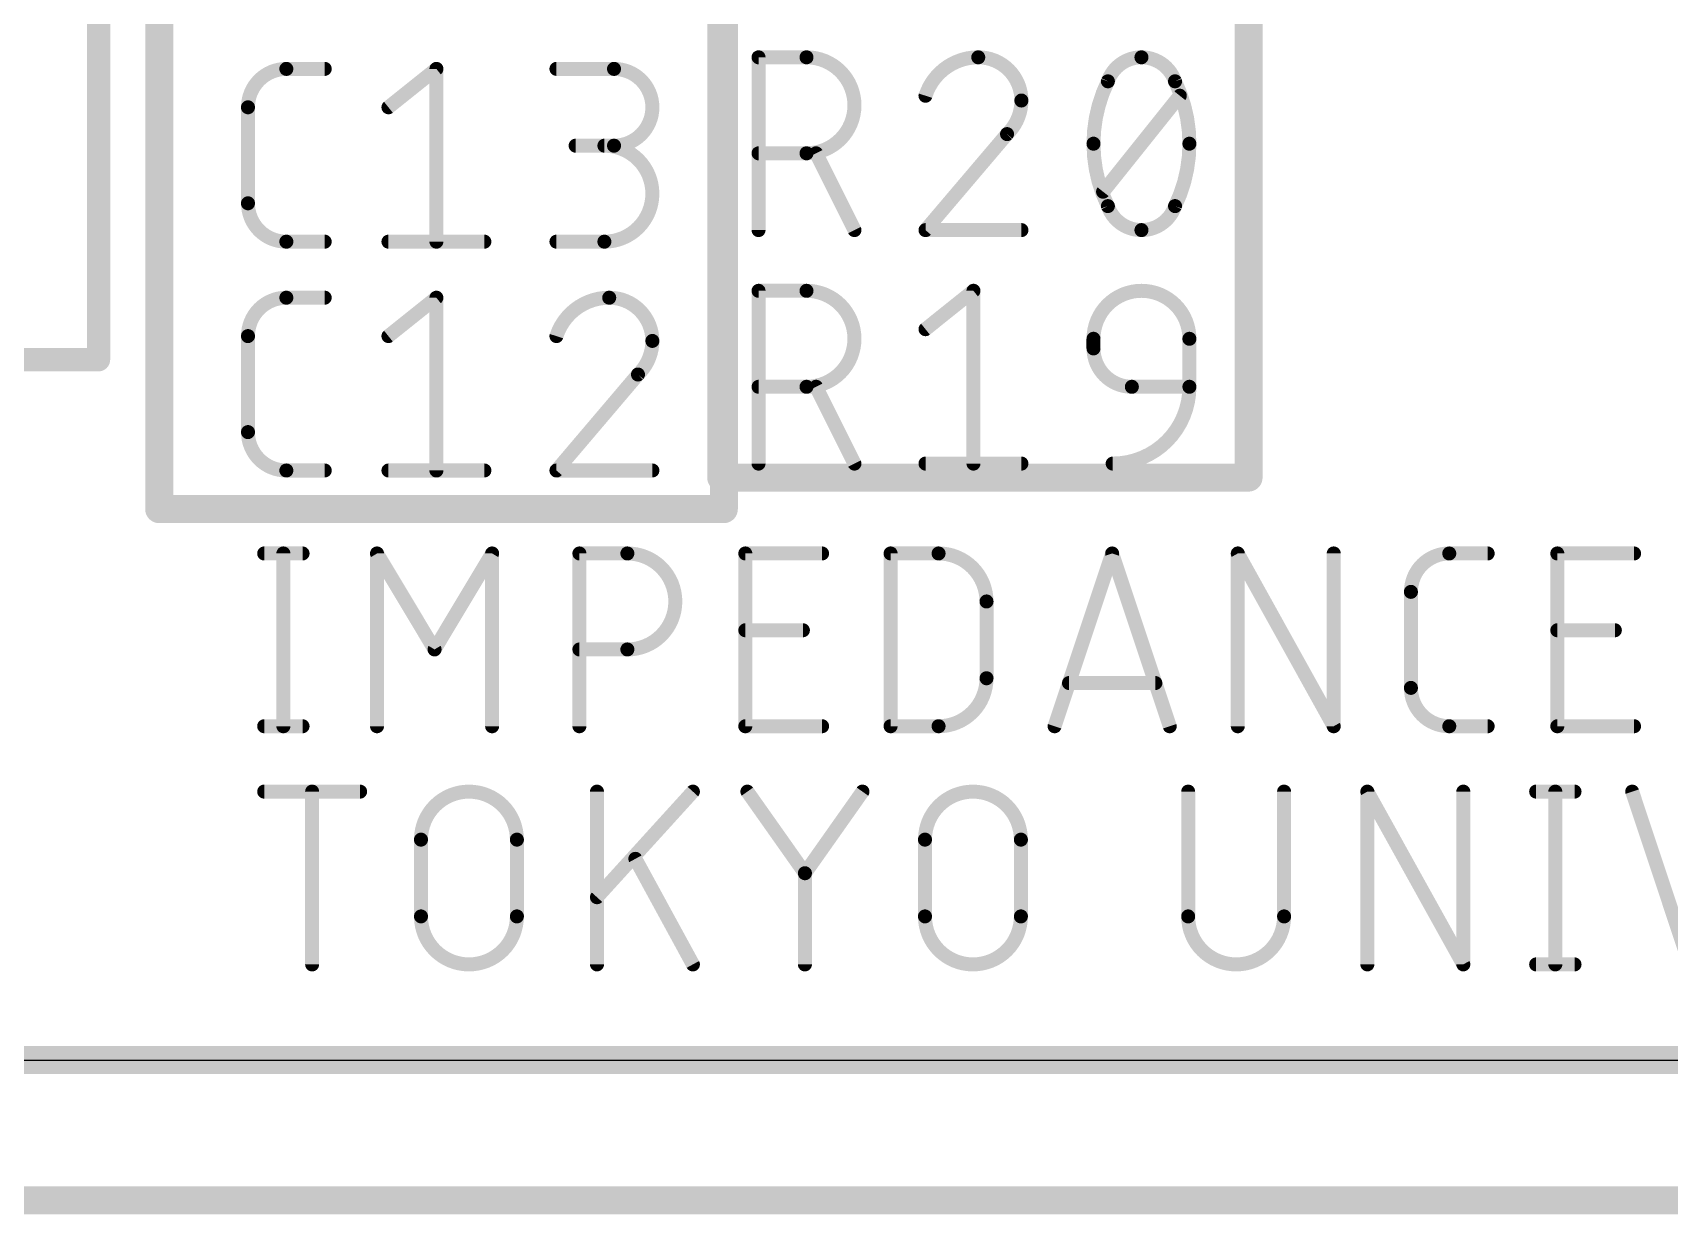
# Model space of a CAD drawing. Extents: x -2.3 to 95.2, y -2.6 to 57.4.
# Drawn here: x 18.69 to 27.6, y -0.84 to 5.59 of the extents above; entities that cross this region are included whole.
import ezdxf

# ---------------------------------------------------------------- set-up
doc = ezdxf.new("R2010")
doc.units = 0
for name, color, linetype in [('1', 12, 'CONTINUOUS'), ('16', 132, 'CONTINUOUS'), ('20', 31, 'CONTINUOUS'), ('21', 253, 'CONTINUOUS'), ('25', 253, 'CONTINUOUS')]:
    doc.layers.add(name, color=color, linetype=linetype)

msp = doc.modelspace()

# ---------------------------------------------------------------- linework, layer by layer
at = {"layer": '1', "const_width": 0.1524}
msp.add_lwpolyline([(-0.4522, 0), (52.705, 0)], dxfattribs=at)
at = {"layer": '16', "const_width": 0.1524}
for points in [[(-0.4381, 0), (49.53, 0)], [(-2.2184, -0.762), (95.123, -0.762)]]:
    msp.add_lwpolyline(points, dxfattribs=at)
at = {"layer": '20'}
msp.add_line((2, 0), (53.34, 0), dxfattribs=at)
at = {"layer": '21', "const_width": 0.127}
for points in [[(19.05, 50.8), (19.05, 3.81)], [(19.05, 3.81), (1.27, 3.81)]]:
    msp.add_lwpolyline(points, dxfattribs=at)
at = {"layer": '21', "const_width": 0.0635}
for points in [[(19.0183, 3.81, 1), (19.0817, 3.81)], [(19.05, 3.7782, 1), (19.05, 3.8418)]]:
    msp.add_lwpolyline(points, format="xyb", dxfattribs=at)
at = {"layer": '25'}
for points, const_width in [([(19.3802, 2.9972), (19.3802, 6.8961)], 0.1524), ([(22.4393, 3.1686), (22.4393, 6.9405)], 0.1524), ([(22.4536, 2.9972), (22.4536, 6.9215)], 0.1524), ([(25.3095, 6.9405), (25.3095, 3.1686)], 0.1524), ([(22.6425, 4.5148), (22.6425, 5.4546)], 0.0762), ([(22.6425, 5.4546), (22.9035, 5.4546)], 0.0762), ([(20.0724, 5.3916), (20.2812, 5.3916)], 0.0762), ([(20.6281, 5.1828), (20.8891, 5.3916)], 0.0762), ([(20.8891, 5.3916), (20.8891, 4.4518)], 0.0762), ([(21.5425, 5.3916), (21.8558, 5.3916)], 0.0762), ([(24.5178, 4.7236), (24.9355, 5.2457)], 0.0762), ([(19.8635, 4.6606), (19.8635, 5.1828)], 0.0762), ([(21.8558, 4.9739), (21.6469, 4.9739)], 0.0762), ([(23.995, 5.0369), (23.5512, 4.5148)], 0.0762), ([(22.9035, 4.9325), (22.6425, 4.9325)], 0.0762), ([(23.1646, 4.5148), (22.9557, 4.9325)], 0.0762), ([(23.5512, 4.5148), (24.0733, 4.5148)], 0.0762), ([(20.2812, 4.4518), (20.0724, 4.4518)], 0.0762), ([(20.6281, 4.4518), (21.1502, 4.4518)], 0.0762), ([(21.5425, 4.4518), (21.8035, 4.4518)], 0.0762), ([(22.6425, 3.2448), (22.6425, 4.1846)], 0.0762), ([(22.6425, 4.1846), (22.9035, 4.1846)], 0.0762), ([(23.5512, 3.9757), (23.8122, 4.1846)], 0.0762), ([(23.8122, 4.1846), (23.8122, 3.2448)], 0.0762), ([(20.0724, 4.147), (20.2812, 4.147)], 0.0762), ([(20.6281, 3.9382), (20.8891, 4.147)], 0.0762), ([(20.8891, 4.147), (20.8891, 3.2072)], 0.0762), ([(19.8635, 3.416), (19.8635, 3.9382)], 0.0762), ([(24.4656, 3.8713), (24.4656, 3.9235)], 0.0762), ([(24.9877, 3.9235), (24.9877, 3.6625)], 0.0762), ([(21.9863, 3.7293), (21.5425, 3.2072)], 0.0762), ([(22.9035, 3.6625), (22.6425, 3.6625)], 0.0762), ([(23.1646, 3.2448), (22.9557, 3.6625)], 0.0762), ([(24.9877, 3.6625), (24.6744, 3.6625)], 0.0762), ([(20.2812, 3.2072), (20.0724, 3.2072)], 0.0762), ([(20.6281, 3.2072), (21.1502, 3.2072)], 0.0762), ([(21.5425, 3.2072), (22.0646, 3.2072)], 0.0762), ([(25.3095, 3.1686), (22.4393, 3.1686)], 0.1524), ([(23.5512, 3.2448), (24.0733, 3.2448)], 0.0762), ([(22.4536, 2.9972), (19.3802, 2.9972)], 0.1524), ([(19.9517, 2.7559), (20.1605, 2.7559)], 0.0762), ([(20.0561, 2.7559), (20.0561, 1.8161)], 0.0762), ([(20.5658, 1.8161), (20.5658, 2.7559)], 0.0762), ([(20.5658, 2.7559), (20.8791, 2.2338)], 0.0762), ([(20.8791, 2.2338), (21.1923, 2.7559)], 0.0762), ([(21.1923, 2.7559), (21.1923, 1.8161)], 0.0762), ([(21.6675, 1.8161), (21.6675, 2.7559)], 0.0762), ([(21.6675, 2.7559), (21.9285, 2.7559)], 0.0762), ([(22.5705, 1.8161), (22.5705, 2.7559)], 0.0762), ([(22.5705, 2.7559), (22.9882, 2.7559)], 0.0762), ([(23.3612, 1.8161), (23.3612, 2.7559)], 0.0762), ([(23.3612, 2.7559), (23.6223, 2.7559)], 0.0762), ([(24.2539, 1.8161), (24.5671, 2.7559)], 0.0762), ([(24.5671, 2.7559), (24.8804, 1.8161)], 0.0762), ([(25.251, 1.8161), (25.251, 2.7559)], 0.0762), ([(25.251, 2.7559), (25.7731, 1.8161)], 0.0762), ([(25.7731, 1.8161), (25.7731, 2.7559)], 0.0762), ([(26.4021, 2.7559), (26.611, 2.7559)], 0.0762), ([(26.9901, 1.8161), (26.9901, 2.7559)], 0.0762), ([(26.9901, 2.7559), (27.4078, 2.7559)], 0.0762), ([(26.1933, 2.0249), (26.1933, 2.5471)], 0.0762), ([(23.8833, 2.4948), (23.8833, 2.0772)], 0.0762), ([(22.5705, 2.3382), (22.8838, 2.3382)], 0.0762), ([(26.9901, 2.3382), (27.3033, 2.3382)], 0.0762), ([(21.9285, 2.2338), (21.6675, 2.2338)], 0.0762), ([(24.8021, 2.0511), (24.3322, 2.0511)], 0.0762), ([(19.9517, 1.8161), (20.1605, 1.8161)], 0.0762), ([(22.9882, 1.8161), (22.5705, 1.8161)], 0.0762), ([(23.6223, 1.8161), (23.3612, 1.8161)], 0.0762), ([(26.611, 1.8161), (26.4021, 1.8161)], 0.0762), ([(27.4078, 1.8161), (26.9901, 1.8161)], 0.0762), ([(19.9517, 1.4605), (20.4738, 1.4605)], 0.0762), ([(20.2128, 0.5207), (20.2128, 1.4605)], 0.0762), ([(21.7631, 0.5207), (21.7631, 1.4605)], 0.0762), ([(22.2852, 1.4605), (21.7631, 0.8862)], 0.0762), ([(22.5817, 1.4605), (22.895, 1.0167)], 0.0762), ([(22.895, 1.0167), (23.2082, 1.4605)], 0.0762), ([(24.9809, 1.4605), (24.9809, 0.7818)], 0.0762), ([(25.503, 0.7818), (25.503, 1.4605)], 0.0762), ([(25.9562, 0.5207), (25.9562, 1.4605)], 0.0762), ([(25.9562, 1.4605), (26.4783, 0.5207)], 0.0762), ([(26.4783, 0.5207), (26.4783, 1.4605)], 0.0762), ([(26.8749, 1.4605), (27.0837, 1.4605)], 0.0762), ([(26.9793, 1.4605), (26.9793, 0.5207)], 0.0762), ([(27.3975, 1.4605), (27.7108, 0.5207)], 0.0762), ([(20.8051, 0.7818), (20.8051, 1.1994)], 0.0762), ([(21.3272, 1.1994), (21.3272, 0.7818)], 0.0762), ([(23.5483, 0.7818), (23.5483, 1.1994)], 0.0762), ([(24.0704, 1.1994), (24.0704, 0.7818)], 0.0762), ([(22.2852, 0.5207), (21.972, 1.095)], 0.0762), ([(22.895, 0.5207), (22.895, 1.0167)], 0.0762), ([(26.8749, 0.5207), (27.0837, 0.5207)], 0.0762)]:
    msp.add_lwpolyline(points, dxfattribs=dict(at, const_width=const_width))
for points, const_width in [([(22.6615, 5.4546, 1), (22.6234, 5.4546)], 0.0381), ([(22.6425, 5.4736, 1), (22.6425, 5.4355)], 0.0381), ([(22.9035, 4.9325, 1), (22.9035, 5.4546)], 0.0762), ([(22.9035, 5.4736, 1), (22.9035, 5.4355)], 0.0381), ([(22.9035, 5.4355, 1), (22.9035, 5.4736)], 0.0381), ([(23.8383, 5.4546, 0.3252), (23.5512, 5.2457)], 0.0762), ([(24.0733, 5.2196, 0.4142), (23.8383, 5.4546)], 0.0762), ([(23.8383, 5.4736, 1), (23.8383, 5.4355)], 0.0381), ([(23.8383, 5.4355, 1), (23.8383, 5.4736)], 0.0381), ([(24.7266, 5.4546, 0.3205), (24.5439, 5.3241)], 0.0762), ([(24.9094, 5.3241, 0.3205), (24.7266, 5.4546)], 0.0762), ([(24.7266, 5.4736, 1), (24.7266, 5.4355)], 0.0381), ([(24.7266, 5.4355, 1), (24.7266, 5.4736)], 0.0381), ([(20.0724, 5.3916, 0.4142), (19.8635, 5.1828)], 0.0762), ([(20.0724, 5.4107, 1), (20.0724, 5.3726)], 0.0381), ([(20.0724, 5.3726, 1), (20.0724, 5.4106)], 0.0381), ([(20.2812, 5.3726, 1), (20.2812, 5.4107)], 0.0381), ([(20.9082, 5.3916, 1), (20.8701, 5.3916)], 0.0381), ([(20.901, 5.3767, 1), (20.8772, 5.4065)], 0.0381), ([(21.5425, 5.4107, 1), (21.5425, 5.3726)], 0.0381), ([(21.8558, 5.4107, 1), (21.8558, 5.3726)], 0.0381), ([(21.8558, 4.9739, 1), (21.8558, 5.3916)], 0.0762), ([(21.8558, 5.3726, 1), (21.8558, 5.4107)], 0.0381), ([(24.5439, 5.3241, 0.1139), (24.4656, 4.9847)], 0.0762), ([(24.5259, 5.3302, 1), (24.5619, 5.3179)], 0.0381), ([(24.561, 5.3157, 1), (24.5268, 5.3324)], 0.0381), ([(24.9265, 5.3324, 1), (24.8922, 5.3157)], 0.0381), ([(24.9877, 4.9847, 0.1139), (24.9094, 5.3241)], 0.0762), ([(24.8913, 5.3179, 1), (24.9274, 5.3302)], 0.0381), ([(23.533, 5.2516, 1), (23.5693, 5.2399)], 0.0381), ([(23.995, 5.0369, 0.2052), (24.0733, 5.2196)], 0.0762), ([(24.0923, 5.2196, 1), (24.0542, 5.2196)], 0.0381), ([(24.9503, 5.2338, 1), (24.9206, 5.2576)], 0.0381), ([(19.8826, 5.1828, 1), (19.8445, 5.1828)], 0.0381), ([(19.8445, 5.1828, 1), (19.8826, 5.1828)], 0.0381), ([(20.6162, 5.1976, 1), (20.64, 5.1679)], 0.0381), ([(24.0542, 5.2196, 1), (24.0923, 5.2196)], 0.0381), ([(21.6469, 4.993, 1), (21.6469, 4.9549)], 0.0381), ([(21.8035, 4.993, 1), (21.8035, 4.9549)], 0.0381), ([(21.8035, 4.4518, 1), (21.8035, 4.9739)], 0.0762), ([(21.8558, 4.993, 1), (21.8558, 4.9549)], 0.0381), ([(21.8558, 4.9549, 1), (21.8558, 4.993)], 0.0381), ([(23.9818, 5.0507, 1), (24.0081, 5.0231)], 0.0381), ([(24.0095, 5.0246, 1), (23.9805, 5.0492)], 0.0381), ([(24.4656, 4.9847, 0.1139), (24.5439, 4.6453)], 0.0762), ([(24.4846, 4.9847, 1), (24.4465, 4.9847)], 0.0381), ([(24.4465, 4.9847, 1), (24.4846, 4.9847)], 0.0381), ([(24.9094, 4.6453, 0.1139), (24.9877, 4.9847)], 0.0762), ([(25.0067, 4.9847, 1), (24.9686, 4.9847)], 0.0381), ([(24.9686, 4.9847, 1), (25.0067, 4.9847)], 0.0381), ([(22.6425, 4.9515, 1), (22.6425, 4.9134)], 0.0381), ([(22.9035, 4.9515, 1), (22.9035, 4.9134)], 0.0381), ([(22.9035, 4.9134, 1), (22.9035, 4.9515)], 0.0381), ([(22.9728, 4.941, 1), (22.9387, 4.924)], 0.0381), ([(24.5029, 4.7355, 1), (24.5327, 4.7117)], 0.0381), ([(19.8635, 4.6606, 0.4142), (20.0724, 4.4518)], 0.0762), ([(19.8826, 4.6606, 1), (19.8445, 4.6606)], 0.0381), ([(19.8445, 4.6606, 1), (19.8826, 4.6606)], 0.0381), ([(24.5439, 4.6453, 0.3205), (24.7266, 4.5148)], 0.0762), ([(24.5619, 4.6515, 1), (24.5259, 4.6391)], 0.0381), ([(24.5268, 4.637, 1), (24.561, 4.6537)], 0.0381), ([(24.7266, 4.5148, 0.3205), (24.9094, 4.6453)], 0.0762), ([(24.8922, 4.6537, 1), (24.9265, 4.637)], 0.0381), ([(24.9274, 4.6391, 1), (24.8913, 4.6515)], 0.0381), ([(23.5512, 4.5338, 1), (23.5512, 4.4957)], 0.0381), ([(23.5367, 4.5271, 1), (23.5657, 4.5024)], 0.0381), ([(24.0733, 4.4957, 1), (24.0733, 4.5338)], 0.0381), ([(24.7266, 4.5338, 1), (24.7266, 4.4957)], 0.0381), ([(24.7266, 4.4957, 1), (24.7266, 4.5338)], 0.0381), ([(20.0724, 4.4709, 1), (20.0724, 4.4328)], 0.0381), ([(20.0724, 4.4328, 1), (20.0724, 4.4709)], 0.0381), ([(20.2812, 4.4328, 1), (20.2812, 4.4709)], 0.0381), ([(20.6281, 4.4709, 1), (20.6281, 4.4328)], 0.0381), ([(20.8701, 4.4518, 1), (20.9082, 4.4518)], 0.0381), ([(21.1502, 4.4328, 1), (21.1502, 4.4709)], 0.0381), ([(21.5425, 4.4709, 1), (21.5425, 4.4328)], 0.0381), ([(21.8035, 4.4709, 1), (21.8035, 4.4328)], 0.0381), ([(21.8035, 4.4328, 1), (21.8035, 4.4709)], 0.0381), ([(22.6234, 4.5148, 1), (22.6615, 4.5148)], 0.0381), ([(23.1476, 4.5063, 1), (23.1816, 4.5233)], 0.0381), ([(22.6615, 4.1846, 1), (22.6234, 4.1846)], 0.0381), ([(22.6425, 4.2036, 1), (22.6425, 4.1655)], 0.0381), ([(22.9035, 3.6625, 1), (22.9035, 4.1846)], 0.0762), ([(22.9035, 4.2036, 1), (22.9035, 4.1655)], 0.0381), ([(22.9035, 4.1655, 1), (22.9035, 4.2036)], 0.0381), ([(23.8313, 4.1846, 1), (23.7932, 4.1846)], 0.0381), ([(23.8241, 4.1697, 1), (23.8003, 4.1995)], 0.0381), ([(24.9877, 3.9235, 1), (24.4656, 3.9235)], 0.0762), ([(20.0724, 4.147, 0.4142), (19.8635, 3.9382)], 0.0762), ([(20.0724, 4.1661, 1), (20.0724, 4.128)], 0.0381), ([(20.0724, 4.128, 1), (20.0724, 4.166)], 0.0381), ([(20.2812, 4.128, 1), (20.2812, 4.1661)], 0.0381), ([(20.9082, 4.147, 1), (20.8701, 4.147)], 0.0381), ([(20.901, 4.1321, 1), (20.8772, 4.1619)], 0.0381), ([(21.8297, 4.147, 0.3252), (21.5425, 3.9382)], 0.0762), ([(21.8297, 4.1661, 1), (21.8297, 4.128)], 0.0381), ([(22.0646, 3.9121, 0.4142), (21.8297, 4.147)], 0.0762), ([(21.8297, 4.128, 1), (21.8296, 4.166)], 0.0381), ([(23.5393, 3.9906, 1), (23.5631, 3.9609)], 0.0381), ([(19.8826, 3.9382, 1), (19.8445, 3.9382)], 0.0381), ([(19.8445, 3.9382, 1), (19.8826, 3.9382)], 0.0381), ([(20.6162, 3.953, 1), (20.64, 3.9233)], 0.0381), ([(21.5244, 3.944, 1), (21.5606, 3.9323)], 0.0381), ([(21.9863, 3.7293, 0.2052), (22.0646, 3.9121)], 0.0762), ([(22.0836, 3.912, 1), (22.0456, 3.9121)], 0.0381), ([(22.0456, 3.9121, 1), (22.0837, 3.9121)], 0.0381), ([(24.4846, 3.9235, 1), (24.4465, 3.9235)], 0.0381), ([(24.4465, 3.9235, 1), (24.4846, 3.9235)], 0.0381), ([(25.0067, 3.9235, 1), (24.9686, 3.9235)], 0.0381), ([(24.9686, 3.9235, 1), (25.0067, 3.9235)], 0.0381), ([(24.4656, 3.8713, 0.4142), (24.6744, 3.6625)], 0.0762), ([(24.4846, 3.8713, 1), (24.4465, 3.8713)], 0.0381), ([(24.4465, 3.8713, 1), (24.4846, 3.8713)], 0.0381), ([(21.9731, 3.7431, 1), (21.9994, 3.7155)], 0.0381), ([(22.0008, 3.717, 1), (21.9718, 3.7416)], 0.0381), ([(22.6425, 3.6815, 1), (22.6425, 3.6434)], 0.0381), ([(22.9035, 3.6815, 1), (22.9035, 3.6434)], 0.0381), ([(22.9035, 3.6434, 1), (22.9035, 3.6815)], 0.0381), ([(22.9728, 3.671, 1), (22.9387, 3.654)], 0.0381), ([(24.57, 3.2448, 0.4142), (24.9877, 3.6625)], 0.0762), ([(24.6744, 3.6815, 1), (24.6744, 3.6434)], 0.0381), ([(24.6744, 3.6434, 1), (24.6744, 3.6815)], 0.0381), ([(25.0067, 3.6625, 1), (24.9686, 3.6625)], 0.0381), ([(24.9686, 3.6625, 1), (25.0067, 3.6625)], 0.0381), ([(24.9877, 3.6434, 1), (24.9877, 3.6815)], 0.0381), ([(19.8635, 3.416, 0.4142), (20.0724, 3.2072)], 0.0762), ([(19.8826, 3.416, 1), (19.8445, 3.416)], 0.0381), ([(19.8445, 3.416, 1), (19.8826, 3.416)], 0.0381), ([(20.0724, 3.2263, 1), (20.0724, 3.1882)], 0.0381), ([(20.0724, 3.1882, 1), (20.0724, 3.2263)], 0.0381), ([(20.2812, 3.1882, 1), (20.2812, 3.2263)], 0.0381), ([(20.6281, 3.2263, 1), (20.6281, 3.1882)], 0.0381), ([(20.8701, 3.2072, 1), (20.9082, 3.2072)], 0.0381), ([(21.1502, 3.1882, 1), (21.1502, 3.2263)], 0.0381), ([(21.5425, 3.2263, 1), (21.5425, 3.1882)], 0.0381), ([(21.528, 3.2195, 1), (21.557, 3.1949)], 0.0381), ([(22.0646, 3.1882, 1), (22.0646, 3.2263)], 0.0381), ([(22.4393, 3.2067, 1), (22.4393, 3.1305)], 0.0762), ([(22.6234, 3.2448, 1), (22.6615, 3.2448)], 0.0381), ([(23.1476, 3.2363, 1), (23.1816, 3.2533)], 0.0381), ([(23.5512, 3.2638, 1), (23.5512, 3.2257)], 0.0381), ([(23.7932, 3.2448, 1), (23.8313, 3.2448)], 0.0381), ([(24.0733, 3.2257, 1), (24.0733, 3.2638)], 0.0381), ([(24.57, 3.2638, 1), (24.57, 3.2257)], 0.0381), ([(25.3095, 3.1305, 1), (25.3095, 3.2067)], 0.0762), ([(22.4012, 3.1686, 1), (22.4774, 3.1686)], 0.0762), ([(25.2714, 3.1686, 1), (25.3476, 3.1686)], 0.0762), ([(19.3802, 3.0353, 1), (19.3802, 2.9591)], 0.0762), ([(19.3421, 2.9972, 1), (19.4183, 2.9972)], 0.0762), ([(22.4155, 2.9972, 1), (22.4917, 2.9972)], 0.0762), ([(22.4536, 2.9591, 1), (22.4536, 3.0353)], 0.0762), ([(19.9517, 2.775, 1), (19.9517, 2.7369)], 0.0381), ([(20.0752, 2.7559, 1), (20.0371, 2.7559)], 0.0381), ([(20.1605, 2.7369, 1), (20.1605, 2.775)], 0.0381), ([(20.5821, 2.7657, 1), (20.5495, 2.7461)], 0.0381), ([(20.5849, 2.7559, 1), (20.5468, 2.7559)], 0.0381), ([(21.2114, 2.7559, 1), (21.1733, 2.7559)], 0.0381), ([(21.2087, 2.7461, 1), (21.176, 2.7657)], 0.0381), ([(21.6865, 2.7559, 1), (21.6484, 2.7559)], 0.0381), ([(21.6675, 2.775, 1), (21.6675, 2.7369)], 0.0381), ([(21.9285, 2.2338, 1), (21.9285, 2.7559)], 0.0762), ([(21.9285, 2.775, 1), (21.9285, 2.7369)], 0.0381), ([(21.9285, 2.7369, 1), (21.9285, 2.775)], 0.0381), ([(22.5895, 2.7559, 1), (22.5514, 2.7559)], 0.0381), ([(22.5705, 2.775, 1), (22.5705, 2.7369)], 0.0381), ([(22.9882, 2.7369, 1), (22.9882, 2.775)], 0.0381), ([(23.3803, 2.7559, 1), (23.3422, 2.7559)], 0.0381), ([(23.3612, 2.775, 1), (23.3612, 2.7369)], 0.0381), ([(23.8833, 2.4948, 0.4142), (23.6223, 2.7559)], 0.0762), ([(23.6223, 2.775, 1), (23.6223, 2.7369)], 0.0381), ([(23.6223, 2.7369, 1), (23.6223, 2.775)], 0.0381), ([(24.5852, 2.7619, 1), (24.5491, 2.7499)], 0.0381), ([(24.5852, 2.7499, 1), (24.5491, 2.7619)], 0.0381), ([(25.27, 2.7559, 1), (25.2319, 2.7559)], 0.0381), ([(25.2676, 2.7652, 1), (25.2343, 2.7466)], 0.0381), ([(25.7921, 2.7559, 1), (25.754, 2.7559)], 0.0381), ([(26.4021, 2.7559, 0.4142), (26.1933, 2.5471)], 0.0762), ([(26.4021, 2.775, 1), (26.4021, 2.7369)], 0.0381), ([(26.4021, 2.7369, 1), (26.4021, 2.7749)], 0.0381), ([(26.611, 2.7369, 1), (26.611, 2.775)], 0.0381), ([(27.0091, 2.7559, 1), (26.971, 2.7559)], 0.0381), ([(26.9901, 2.775, 1), (26.9901, 2.7369)], 0.0381), ([(27.4078, 2.7369, 1), (27.4078, 2.775)], 0.0381), ([(26.2123, 2.5471, 1), (26.1742, 2.5471)], 0.0381), ([(23.9024, 2.4948, 1), (23.8643, 2.4948)], 0.0381), ([(23.8643, 2.4948, 1), (23.9024, 2.4948)], 0.0381), ([(26.1742, 2.5471, 1), (26.2123, 2.5471)], 0.0381), ([(22.5705, 2.3573, 1), (22.5705, 2.3192)], 0.0381), ([(22.8838, 2.3192, 1), (22.8838, 2.3573)], 0.0381), ([(26.9901, 2.3573, 1), (26.9901, 2.3192)], 0.0381), ([(27.3033, 2.3192, 1), (27.3033, 2.3573)], 0.0381), ([(20.8627, 2.2436, 1), (20.8954, 2.224)], 0.0381), ([(20.8627, 2.224, 1), (20.8954, 2.2436)], 0.0381), ([(21.6675, 2.2528, 1), (21.6675, 2.2147)], 0.0381), ([(21.9285, 2.2528, 1), (21.9285, 2.2147)], 0.0381), ([(21.9285, 2.2147, 1), (21.9285, 2.2528)], 0.0381), ([(23.6223, 1.8161, 0.4142), (23.8833, 2.0772)], 0.0762), ([(23.9024, 2.0772, 1), (23.8643, 2.0772)], 0.0381), ([(23.8643, 2.0772, 1), (23.9024, 2.0772)], 0.0381), ([(24.3322, 2.0701, 1), (24.3322, 2.032)], 0.0381), ([(24.8021, 2.032, 1), (24.8021, 2.0701)], 0.0381), ([(26.2123, 2.0249, 1), (26.1742, 2.0249)], 0.0381), ([(26.1933, 2.0249, 0.4142), (26.4021, 1.8161)], 0.0762), ([(26.1742, 2.0249, 1), (26.2123, 2.0249)], 0.0381), ([(19.9517, 1.8352, 1), (19.9517, 1.7971)], 0.0381), ([(20.0371, 1.8161, 1), (20.0752, 1.8161)], 0.0381), ([(20.1605, 1.7971, 1), (20.1605, 1.8352)], 0.0381), ([(20.5468, 1.8161, 1), (20.5849, 1.8161)], 0.0381), ([(21.1733, 1.8161, 1), (21.2114, 1.8161)], 0.0381), ([(21.6484, 1.8161, 1), (21.6865, 1.8161)], 0.0381), ([(22.5705, 1.8352, 1), (22.5705, 1.7971)], 0.0381), ([(22.5514, 1.8161, 1), (22.5895, 1.8161)], 0.0381), ([(22.9882, 1.7971, 1), (22.9882, 1.8352)], 0.0381), ([(23.3612, 1.8352, 1), (23.3612, 1.7971)], 0.0381), ([(23.3422, 1.8161, 1), (23.3803, 1.8161)], 0.0381), ([(23.6223, 1.8351, 1), (23.6223, 1.7971)], 0.0381), ([(23.6223, 1.7971, 1), (23.6223, 1.8352)], 0.0381), ([(24.2358, 1.8221, 1), (24.272, 1.8101)], 0.0381), ([(24.8623, 1.8101, 1), (24.8985, 1.8221)], 0.0381), ([(25.2319, 1.8161, 1), (25.27, 1.8161)], 0.0381), ([(25.754, 1.8161, 1), (25.7921, 1.8161)], 0.0381), ([(25.7564, 1.8068, 1), (25.7897, 1.8254)], 0.0381), ([(26.4021, 1.8352, 1), (26.4021, 1.7971)], 0.0381), ([(26.4021, 1.7971, 1), (26.4021, 1.8352)], 0.0381), ([(26.611, 1.7971, 1), (26.611, 1.8352)], 0.0381), ([(26.9901, 1.8352, 1), (26.9901, 1.7971)], 0.0381), ([(26.971, 1.8161, 1), (27.0091, 1.8161)], 0.0381), ([(27.4078, 1.7971, 1), (27.4078, 1.8352)], 0.0381), ([(19.9517, 1.4796, 1), (19.9517, 1.4415)], 0.0381), ([(20.2318, 1.4605, 1), (20.1937, 1.4605)], 0.0381), ([(20.4738, 1.4415, 1), (20.4738, 1.4796)], 0.0381), ([(21.3272, 1.1994, 1), (20.8051, 1.1994)], 0.0762), ([(21.7822, 1.4605, 1), (21.7441, 1.4605)], 0.0381), ([(22.2993, 1.4477, 1), (22.2712, 1.4733)], 0.0381), ([(22.5973, 1.4715, 1), (22.5662, 1.4495)], 0.0381), ([(23.2238, 1.4495, 1), (23.1927, 1.4715)], 0.0381), ([(24.0704, 1.1994, 1), (23.5483, 1.1994)], 0.0762), ([(24.9999, 1.4605, 1), (24.9618, 1.4605)], 0.0381), ([(25.522, 1.4605, 1), (25.4839, 1.4605)], 0.0381), ([(25.9729, 1.4698, 1), (25.9396, 1.4512)], 0.0381), ([(25.9753, 1.4605, 1), (25.9372, 1.4605)], 0.0381), ([(26.4974, 1.4605, 1), (26.4593, 1.4605)], 0.0381), ([(26.8749, 1.4796, 1), (26.8749, 1.4415)], 0.0381), ([(26.9983, 1.4605, 1), (26.9602, 1.4605)], 0.0381), ([(27.0837, 1.4415, 1), (27.0837, 1.4796)], 0.0381), ([(27.4156, 1.4665, 1), (27.3795, 1.4545)], 0.0381), ([(20.8242, 1.1994, 1), (20.7861, 1.1994)], 0.0381), ([(20.7861, 1.1994, 1), (20.8242, 1.1994)], 0.0381), ([(21.3463, 1.1994, 1), (21.3082, 1.1994)], 0.0381), ([(21.3082, 1.1994, 1), (21.3463, 1.1994)], 0.0381), ([(23.5674, 1.1994, 1), (23.5293, 1.1994)], 0.0381), ([(23.5293, 1.1994, 1), (23.5674, 1.1994)], 0.0381), ([(24.0895, 1.1994, 1), (24.0514, 1.1994)], 0.0381), ([(24.0514, 1.1994, 1), (24.0895, 1.1994)], 0.0381), ([(21.9887, 1.1041, 1), (21.9553, 1.0859)], 0.0381), ([(22.914, 1.0167, 1), (22.8759, 1.0167)], 0.0381), ([(22.8794, 1.0277, 1), (22.9105, 1.0057)], 0.0381), ([(22.8794, 1.0057, 1), (22.9105, 1.0277)], 0.0381), ([(21.749, 0.899, 1), (21.7772, 0.8734)], 0.0381), ([(20.8051, 0.7818, 1), (21.3272, 0.7818)], 0.0762), ([(20.8242, 0.7818, 1), (20.7861, 0.7818)], 0.0381), ([(21.3463, 0.7818, 1), (21.3082, 0.7818)], 0.0381), ([(23.5483, 0.7818, 1), (24.0704, 0.7818)], 0.0762), ([(23.5674, 0.7818, 1), (23.5293, 0.7818)], 0.0381), ([(24.0895, 0.7818, 1), (24.0514, 0.7818)], 0.0381), ([(24.9809, 0.7818, 1), (25.503, 0.7818)], 0.0762), ([(24.9999, 0.7818, 1), (24.9618, 0.7818)], 0.0381), ([(25.522, 0.7818, 1), (25.4839, 0.7818)], 0.0381), ([(20.7861, 0.7818, 1), (20.8242, 0.7818)], 0.0381), ([(21.3082, 0.7818, 1), (21.3463, 0.7818)], 0.0381), ([(23.5293, 0.7818, 1), (23.5674, 0.7818)], 0.0381), ([(24.0514, 0.7818, 1), (24.0895, 0.7818)], 0.0381), ([(24.9618, 0.7818, 1), (24.9999, 0.7818)], 0.0381), ([(25.4839, 0.7818, 1), (25.522, 0.7818)], 0.0381), ([(20.1937, 0.5207, 1), (20.2318, 0.5207)], 0.0381), ([(21.7441, 0.5207, 1), (21.7822, 0.5207)], 0.0381), ([(22.2685, 0.5116, 1), (22.302, 0.5298)], 0.0381), ([(22.8759, 0.5207, 1), (22.914, 0.5207)], 0.0381), ([(25.9372, 0.5207, 1), (25.9753, 0.5207)], 0.0381), ([(26.4593, 0.5207, 1), (26.4974, 0.5207)], 0.0381), ([(26.4617, 0.5114, 1), (26.495, 0.53)], 0.0381), ([(26.8749, 0.5398, 1), (26.8749, 0.5017)], 0.0381), ([(26.9602, 0.5207, 1), (26.9983, 0.5207)], 0.0381), ([(27.0837, 0.5017, 1), (27.0837, 0.5398)], 0.0381)]:
    msp.add_lwpolyline(points, format="xyb", dxfattribs=dict(at, const_width=const_width))

doc.saveas('drawing.dxf')
